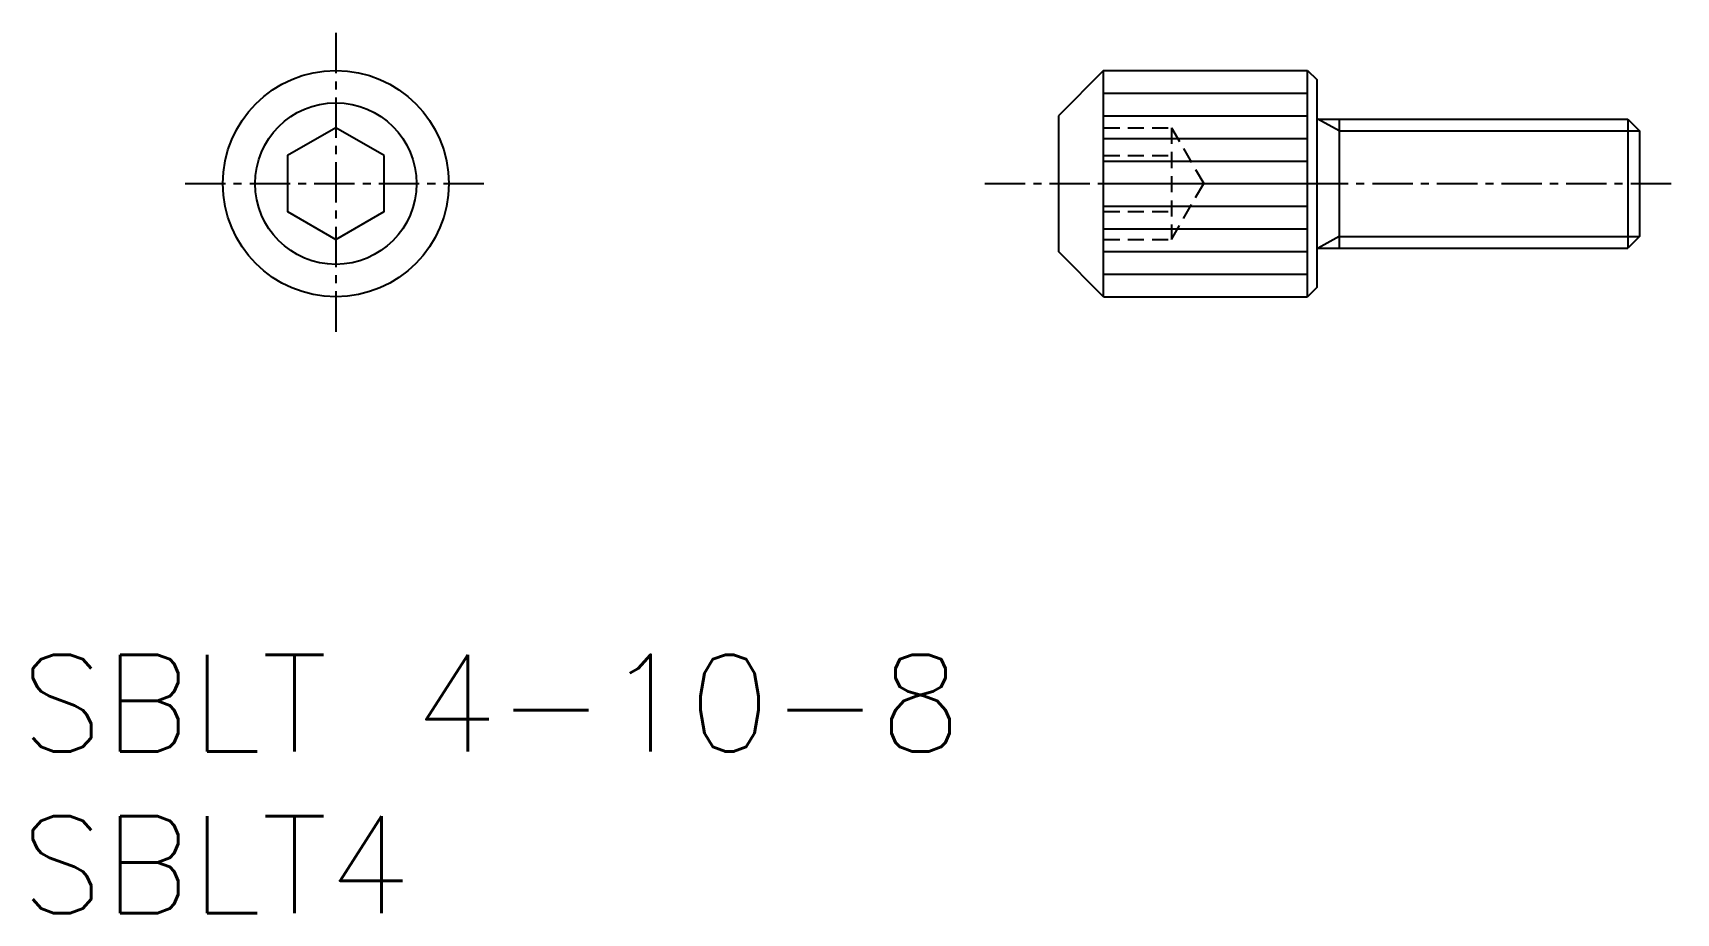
# Model space of a CAD drawing. Extents: x 4 to 54.9, y 22 to 49.3.
import ezdxf

# ---------------------------------------------------------------- set-up
doc = ezdxf.new("R2010")
doc.units = 0
doc.linetypes.add('CENTER', pattern=[2, 1.25, -0.25, 0.25, -0.25])
doc.linetypes.add('DASHED', pattern=[0.75, 0.5, -0.25])
doc.layers.get('0').update_dxf_attribs({"linetype": 'CONTINUOUS'})
doc.layers.add('CENTER', color=1, linetype='CENTER')
doc.styles.get("Standard").update_dxf_attribs({"font": 'txt.shx', "bigfont": 'extfont.shx'})

msp = doc.modelspace()

# ---------------------------------------------------------------- linework, layer by layer
at = {"color": 7, "linetype": 'CONTINUOUS'}
for p, q in [((37.119, 48.131), (35.719, 46.731)), ((37.119, 41.131), (37.119, 48.131)), ((37.119, 48.131), (43.439, 48.131)), ((43.439, 41.131), (43.439, 48.131)), ((43.439, 48.131), (43.719, 47.851)), ((43.719, 47.851), (43.719, 41.411)), ((35.719, 46.731), (35.719, 42.531)), ((43.719, 46.631), (53.358, 46.631)), ((44.419, 46.631), (44.419, 42.631)), ((53.358, 46.631), (53.358, 42.631)), ((53.358, 46.631), (53.719, 46.27)), ((53.719, 46.27), (53.719, 42.992)), ((53.719, 42.992), (53.358, 42.631)), ((37.119, 41.131), (35.719, 42.531)), ((43.719, 42.631), (53.358, 42.631)), ((43.719, 41.411), (43.439, 41.131)), ((37.119, 41.131), (43.439, 41.131))]:
    msp.add_line(p, q, dxfattribs=at)
at = {"color": 3, "linetype": 'CONTINUOUS'}
for p, q in [((37.119, 47.431), (43.439, 47.431)), ((37.119, 46.731), (43.439, 46.731)), ((44.419, 46.27), (43.753, 46.631)), ((37.119, 46.031), (43.439, 46.031)), ((44.419, 46.27), (53.719, 46.27)), ((37.119, 45.331), (43.439, 45.331)), ((37.119, 44.631), (43.439, 44.631)), ((37.119, 43.931), (43.439, 43.931)), ((37.119, 43.231), (43.439, 43.231)), ((44.419, 42.992), (43.762, 42.631)), ((44.419, 42.992), (53.719, 42.992)), ((37.119, 42.531), (43.439, 42.531)), ((37.119, 41.831), (43.439, 41.831))]:
    msp.add_line(p, q, dxfattribs=at)
at = {"color": 3, "linetype": 'DASHED'}
for p, q in [((37.119, 46.363), (39.219, 46.363)), ((39.219, 46.363), (39.219, 42.899)), ((39.219, 46.363), (40.219, 44.631)), ((37.119, 45.497), (39.219, 45.497)), ((39.219, 42.899), (40.219, 44.631)), ((37.119, 43.765), (39.219, 43.765)), ((37.119, 42.899), (39.219, 42.899))]:
    msp.add_line(p, q, dxfattribs=at)
at = {"color": 7, "linetype": 'CONTINUOUS', "flags": 128}
msp.add_lwpolyline([(14.841, 45.497), (13.341, 46.363), (11.841, 45.497), (11.841, 43.765), (13.341, 42.899), (14.841, 43.765)], close=True, dxfattribs=at)
at = {"color": 7, "linetype": 'CONTINUOUS'}
for radius in [3.5, 2.5]:
    msp.add_circle((13.341, 44.631), radius, dxfattribs=at)
at = {"layer": 'CENTER', "color": 1, "linetype": 'CENTER'}
for p, q in [((13.341, 49.297), (13.341, 39.964)), ((8.674, 44.631), (18.007, 44.631)), ((33.444, 44.631), (54.85, 44.631))]:
    msp.add_line(p, q, dxfattribs=at)

# ---------------------------------------------------------------- texts
for s, p in [('SBLT 4-10-8', (3.574, 27.048)), ('SBLT4', (3.574, 22.048))]:
    msp.add_text(s, height=3).set_placement(p)

doc.saveas('drawing.dxf')
